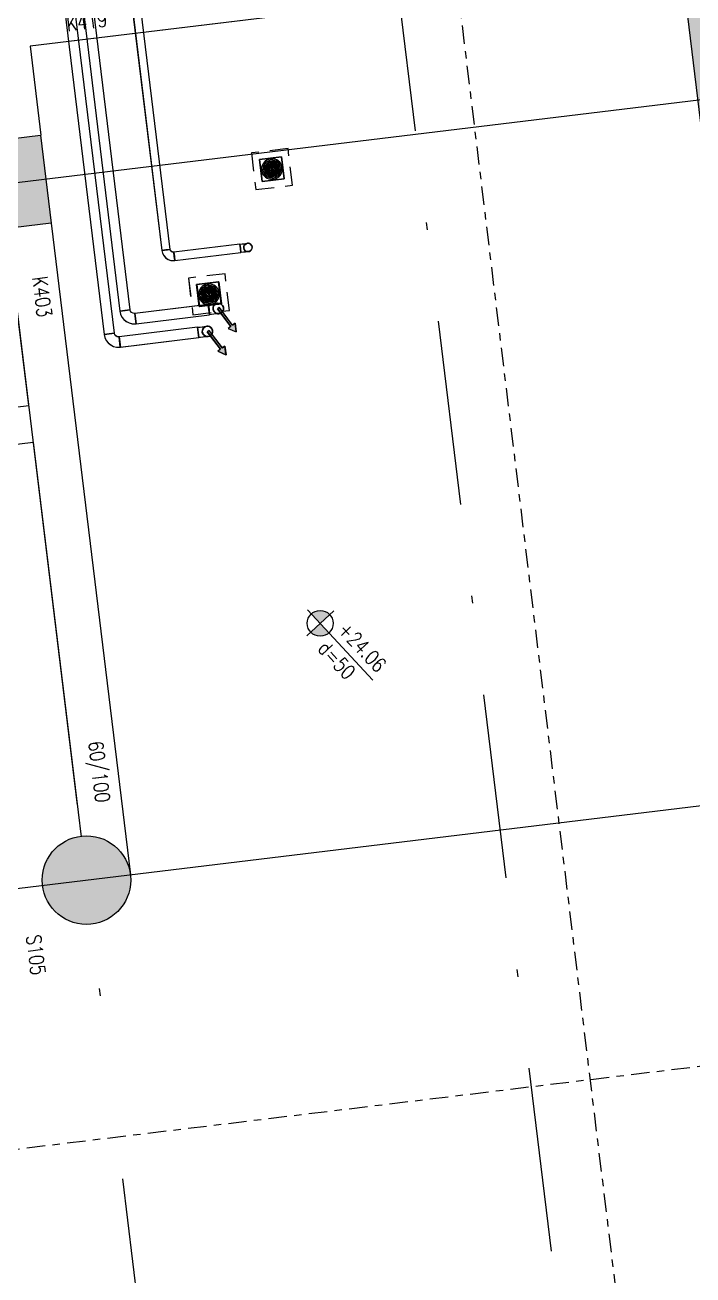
# Model space of a CAD drawing. Header units: inches. Extents: x 400392 to 401495, y 4543971 to 4544133.
# Drawn here: x 400470.23 to 400479.28, y 4544053.25 to 4544070.2 of the extents above; entities that cross this region are included whole.
import ezdxf
from ezdxf.enums import TextEntityAlignment as Align

# ---------------------------------------------------------------- set-up
doc = ezdxf.new("R2010")
doc.units = ezdxf.units.IN
doc.header["$MEASUREMENT"] = 0
for name, pattern in [('AKS', [3, 2.5, -0.25, 0, -0.25]), ('CENTER', [2, 1.25, -0.25, 0.25, -0.25]), ('CIZGI', [0.4, 0.25, -0.15]), ('CONTINU', [0]), ('DASHDOT2', [0.5, 0.25, -0.125, 0, -0.125])]:
    doc.linetypes.add(name, pattern=pattern)
doc.layers.add('A-DETL-GENF', color=92, linetype='Continuous', lineweight=9)
for name, color, linetype in [('aks prota', 2, 'AKS'), ('kiriş boyutu prota', 6, 'Continuous'), ('kiriş prota', 6, 'Continuous'), ('kolon prota', 1, 'Continuous'), ('kolon tarama prota', 252, 'Continuous'), ('perde prota', 1, 'Continuous'), ('PRT-AL-TUNEL_EKSENI', 14, 'DASHDOT2'), ('PRT-MI-a_fit_drainage', 10, 'Continuous'), ('skesit prota', 7, 'Continuous'), ('st-s_level (kot)', 6, 'Continuous'), ('st-s_levelmark (kot işareti)', 4, 'Continuous'), ('tkolon prota', 6, 'Continuous')]:
    doc.layers.add(name, color=color, linetype=linetype)
doc.styles.add('OLCU', font='romanstw.shx')
doc.styles.add('TKIRIS', font='romanstw.shx')
doc.styles.add('tkolon', font='romanstw.shx')

# ---------------------------------------------------------------- blocks, each defined once
blk = doc.blocks.new('+24.06 mekanik')
at = {"layer": 'kolon tarama prota'}
for points in [[(34398, 171756), (34339, 171654), (34317, 171692), (34058, 171543), (34043, 171569), (34302, 171718), (34280, 171756)], [(34690, 171581), (34631, 171479), (34609, 171517), (34350, 171368), (34335, 171394), (34594, 171543), (34572, 171581)]]:
    blk.add_hatch(color=253, dxfattribs=at).paths.add_polyline_path(points, flags=0)
at = {"layer": 'kolon tarama prota', "color": 253}
for p, q in [((32117, 172652), (32117, 172352)), ((32417, 172652), (32117, 172652)), ((32117, 172652), (32417, 172652)), ((32117, 172352), (32117, 172652)), ((32117, 172652), (32117, 172652)), ((32147, 172507), (32127, 172507)), ((32127, 172507), (32147, 172507)), ((32127, 172507), (32127, 172507)), ((32147, 172507), (32147, 172507)), ((32192, 172507), (32172, 172507)), ((32172, 172507), (32192, 172507)), ((32172, 172507), (32172, 172507)), ((32192, 172507), (32192, 172507)), ((32237, 172507), (32217, 172507)), ((32217, 172507), (32237, 172507)), ((32217, 172507), (32217, 172507)), ((32237, 172507), (32237, 172507)), ((32262, 172642), (32262, 172622)), ((32262, 172622), (32262, 172642)), ((32262, 172642), (32262, 172642)), ((32262, 172622), (32262, 172622)), ((32262, 172597), (32262, 172577)), ((32262, 172577), (32262, 172597)), ((32262, 172597), (32262, 172597)), ((32262, 172577), (32262, 172577)), ((32262, 172552), (32262, 172532)), ((32262, 172532), (32262, 172552)), ((32262, 172552), (32262, 172552)), ((32262, 172532), (32262, 172532)), ((32272, 172622), (32272, 172642)), ((32272, 172642), (32272, 172622)), ((32272, 172642), (32272, 172642)), ((32272, 172622), (32272, 172622)), ((32272, 172577), (32272, 172597)), ((32272, 172597), (32272, 172577)), ((32272, 172597), (32272, 172597)), ((32272, 172577), (32272, 172577)), ((32272, 172532), (32272, 172552)), ((32272, 172552), (32272, 172532)), ((32272, 172552), (32272, 172552)), ((32272, 172532), (32272, 172532)), ((32316, 172507), (32296, 172507)), ((32296, 172507), (32316, 172507)), ((32296, 172507), (32296, 172507)), ((32316, 172507), (32316, 172507)), ((32362, 172507), (32342, 172507)), ((32342, 172507), (32362, 172507)), ((32342, 172507), (32342, 172507)), ((32362, 172507), (32362, 172507)), ((32407, 172507), (32387, 172507)), ((32387, 172507), (32407, 172507)), ((32387, 172507), (32387, 172507)), ((32407, 172507), (32407, 172507)), ((32417, 172352), (32417, 172652)), ((32417, 172652), (32417, 172352)), ((32417, 172652), (32417, 172652)), ((32117, 172352), (32417, 172352)), ((32417, 172352), (32117, 172352)), ((32117, 172352), (32117, 172352)), ((32127, 172497), (32147, 172497)), ((32147, 172497), (32127, 172497)), ((32127, 172497), (32127, 172497)), ((32147, 172497), (32147, 172497)), ((32172, 172497), (32192, 172497)), ((32192, 172497), (32172, 172497)), ((32172, 172497), (32172, 172497)), ((32192, 172497), (32192, 172497)), ((32217, 172497), (32237, 172497)), ((32237, 172497), (32217, 172497)), ((32217, 172497), (32217, 172497)), ((32237, 172497), (32237, 172497)), ((32262, 172473), (32262, 172453)), ((32262, 172453), (32262, 172473)), ((32262, 172473), (32262, 172473)), ((32262, 172453), (32262, 172453)), ((32262, 172427), (32262, 172407)), ((32262, 172407), (32262, 172427)), ((32262, 172427), (32262, 172427)), ((32262, 172407), (32262, 172407)), ((32262, 172382), (32262, 172362)), ((32262, 172362), (32262, 172382)), ((32262, 172382), (32262, 172382)), ((32262, 172362), (32262, 172362)), ((32272, 172453), (32272, 172473)), ((32272, 172473), (32272, 172453)), ((32272, 172473), (32272, 172473)), ((32272, 172453), (32272, 172453)), ((32272, 172407), (32272, 172427)), ((32272, 172427), (32272, 172407)), ((32272, 172427), (32272, 172427)), ((32272, 172407), (32272, 172407)), ((32272, 172362), (32272, 172382)), ((32272, 172382), (32272, 172362)), ((32272, 172382), (32272, 172382)), ((32272, 172362), (32272, 172362)), ((32296, 172497), (32316, 172497)), ((32316, 172497), (32296, 172497)), ((32296, 172497), (32296, 172497)), ((32316, 172497), (32316, 172497)), ((32342, 172497), (32362, 172497)), ((32362, 172497), (32342, 172497)), ((32342, 172497), (32342, 172497)), ((32362, 172497), (32362, 172497)), ((32387, 172497), (32407, 172497)), ((32407, 172497), (32387, 172497)), ((32387, 172497), (32387, 172497)), ((32407, 172497), (32407, 172497)), ((32417, 172352), (32417, 172352)), ((33226, 171949), (33226, 171047)), ((33226, 171949), (33283, 171949)), ((33283, 171949), (33226, 171949)), ((33283, 171949), (33340, 171949)), ((33340, 171949), (33283, 171949)), ((33283, 171949), (33283, 171949)), ((33283, 171949), (33283, 171949)), ((33340, 171047), (33340, 171949)), ((34302, 171718), (34043, 171569)), ((34302, 171718), (34043, 171569)), ((34058, 171543), (34317, 171692)), ((34317, 171692), (34058, 171543)), ((34398, 171756), (34280, 171756)), ((34280, 171756), (34302, 171718)), ((34280, 171756), (34398, 171756)), ((34302, 171718), (34280, 171756)), ((34317, 171692), (34339, 171654)), ((34317, 171692), (34339, 171654)), ((34339, 171654), (34398, 171756)), ((34339, 171654), (34398, 171756)), ((33699, 171601), (33699, 171301)), ((33999, 171601), (33699, 171601)), ((33699, 171601), (33999, 171601)), ((33699, 171301), (33699, 171601)), ((33699, 171601), (33699, 171601)), ((33844, 171591), (33844, 171571)), ((33844, 171571), (33844, 171591)), ((33844, 171591), (33844, 171591)), ((33844, 171571), (33844, 171571)), ((33844, 171546), (33844, 171526)), ((33844, 171526), (33844, 171546)), ((33844, 171546), (33844, 171546)), ((33844, 171526), (33844, 171526)), ((33844, 171501), (33844, 171481)), ((33844, 171481), (33844, 171501)), ((33844, 171501), (33844, 171501)), ((33854, 171571), (33854, 171591)), ((33854, 171591), (33854, 171571)), ((33854, 171591), (33854, 171591)), ((33854, 171571), (33854, 171571)), ((33854, 171526), (33854, 171546)), ((33854, 171546), (33854, 171526)), ((33854, 171546), (33854, 171546)), ((33854, 171526), (33854, 171526)), ((33854, 171481), (33854, 171501)), ((33854, 171501), (33854, 171481)), ((33854, 171501), (33854, 171501)), ((33999, 171301), (33999, 171601)), ((33999, 171601), (33999, 171301)), ((33999, 171601), (33999, 171601)), ((34043, 171569), (34058, 171543)), ((34043, 171569), (34058, 171543)), ((34594, 171543), (34335, 171394)), ((34594, 171543), (34335, 171394)), ((34350, 171368), (34609, 171517)), ((34609, 171517), (34350, 171368)), ((34690, 171581), (34572, 171581)), ((34572, 171581), (34594, 171543)), ((34572, 171581), (34690, 171581)), ((34594, 171543), (34572, 171581)), ((34609, 171517), (34631, 171479)), ((34609, 171517), (34631, 171479)), ((34631, 171479), (34690, 171581)), ((34631, 171479), (34690, 171581)), ((33729, 171456), (33709, 171456)), ((33709, 171456), (33729, 171456)), ((33709, 171456), (33709, 171456)), ((33709, 171446), (33729, 171446)), ((33729, 171446), (33709, 171446)), ((33709, 171446), (33709, 171446)), ((33729, 171456), (33729, 171456)), ((33729, 171446), (33729, 171446)), ((33774, 171456), (33754, 171456)), ((33754, 171456), (33774, 171456)), ((33754, 171456), (33754, 171456)), ((33754, 171446), (33774, 171446)), ((33774, 171446), (33754, 171446)), ((33754, 171446), (33754, 171446)), ((33774, 171456), (33774, 171456)), ((33774, 171446), (33774, 171446)), ((33819, 171456), (33799, 171456)), ((33799, 171456), (33819, 171456)), ((33799, 171456), (33799, 171456)), ((33799, 171446), (33819, 171446)), ((33819, 171446), (33799, 171446)), ((33799, 171446), (33799, 171446)), ((33819, 171456), (33819, 171456)), ((33819, 171446), (33819, 171446)), ((33844, 171481), (33844, 171481)), ((33844, 171421), (33844, 171401)), ((33844, 171401), (33844, 171421)), ((33844, 171421), (33844, 171421)), ((33844, 171401), (33844, 171401)), ((33844, 171376), (33844, 171356)), ((33844, 171356), (33844, 171376)), ((33844, 171376), (33844, 171376)), ((33844, 171356), (33844, 171356)), ((33844, 171331), (33844, 171311)), ((33844, 171311), (33844, 171331)), ((33844, 171331), (33844, 171331)), ((33854, 171481), (33854, 171481)), ((33854, 171401), (33854, 171421)), ((33854, 171421), (33854, 171401)), ((33854, 171421), (33854, 171421)), ((33854, 171401), (33854, 171401)), ((33854, 171356), (33854, 171376)), ((33854, 171376), (33854, 171356)), ((33854, 171376), (33854, 171376)), ((33854, 171356), (33854, 171356)), ((33854, 171311), (33854, 171331)), ((33854, 171331), (33854, 171311)), ((33854, 171331), (33854, 171331)), ((33899, 171456), (33879, 171456)), ((33879, 171456), (33899, 171456)), ((33879, 171456), (33879, 171456)), ((33879, 171446), (33899, 171446)), ((33899, 171446), (33879, 171446)), ((33879, 171446), (33879, 171446)), ((33899, 171456), (33899, 171456)), ((33899, 171446), (33899, 171446)), ((33944, 171456), (33924, 171456)), ((33924, 171456), (33944, 171456)), ((33924, 171456), (33924, 171456)), ((33924, 171446), (33944, 171446)), ((33944, 171446), (33924, 171446)), ((33924, 171446), (33924, 171446)), ((33944, 171456), (33944, 171456)), ((33944, 171446), (33944, 171446)), ((33989, 171456), (33969, 171456)), ((33969, 171456), (33989, 171456)), ((33969, 171456), (33969, 171456)), ((33969, 171446), (33989, 171446)), ((33989, 171446), (33969, 171446)), ((33969, 171446), (33969, 171446)), ((33985, 171426), (33985, 170422)), ((34056, 171426), (33985, 171426)), ((33985, 171426), (34056, 171426)), ((33989, 171456), (33989, 171456)), ((33989, 171446), (33989, 171446)), ((34126, 171426), (34056, 171426)), ((34056, 171426), (34126, 171426)), ((34056, 171426), (34056, 171426)), ((34056, 171426), (34056, 171426)), ((34126, 170422), (34126, 171426)), ((34335, 171394), (34350, 171368)), ((34335, 171394), (34350, 171368)), ((33699, 171301), (33999, 171301)), ((33999, 171301), (33699, 171301)), ((33699, 171301), (33699, 171301)), ((33844, 171311), (33844, 171311)), ((33854, 171311), (33854, 171311)), ((33999, 171301), (33999, 171301)), ((34275, 171243), (34275, 170172)), ((34346, 171243), (34275, 171243)), ((34275, 171243), (34346, 171243)), ((34416, 171243), (34346, 171243)), ((34346, 171243), (34416, 171243)), ((34346, 171243), (34346, 171243)), ((34346, 171243), (34346, 171243)), ((34416, 170172), (34416, 171243)), ((33181, 171002), (20633, 171002)), ((33181, 171002), (33181, 170945)), ((33181, 170945), (33181, 171002)), ((33181, 170887), (33181, 171002)), ((33181, 171002), (33181, 170887)), ((33226, 171047), (33283, 171047)), ((33283, 171047), (33226, 171047)), ((33340, 171047), (33226, 171047)), ((33226, 171047), (33340, 171047)), ((33283, 171047), (33340, 171047)), ((33340, 171047), (33283, 171047)), ((20633, 170887), (33181, 170887)), ((33181, 170945), (33181, 170887)), ((33181, 170887), (33181, 170945)), ((33929, 170365), (21310, 170365)), ((33929, 170295), (33929, 170365)), ((33929, 170365), (33929, 170295)), ((33929, 170224), (33929, 170365)), ((33929, 170365), (33929, 170224)), ((34056, 170422), (33985, 170422)), ((33985, 170422), (34056, 170422)), ((34126, 170422), (33985, 170422)), ((33985, 170422), (34126, 170422)), ((34126, 170422), (34056, 170422)), ((34056, 170422), (34126, 170422)), ((21310, 170224), (33929, 170224)), ((33929, 170224), (33929, 170295)), ((33929, 170295), (33929, 170224)), ((34346, 170172), (34275, 170172)), ((34275, 170172), (34346, 170172)), ((34416, 170172), (34275, 170172)), ((34275, 170172), (34416, 170172)), ((34416, 170172), (34346, 170172)), ((34346, 170172), (34416, 170172)), ((34219, 170115), (21560, 170115)), ((21560, 169974), (34219, 169974)), ((34219, 170045), (34219, 170115)), ((34219, 170115), (34219, 170045)), ((34219, 169974), (34219, 170115)), ((34219, 170115), (34219, 169974)), ((34219, 169974), (34219, 170045)), ((34219, 170045), (34219, 169974))]:
    blk.add_line(p, q, dxfattribs=at)
at = {"layer": 'kolon tarama prota', "color": 253, "flags": 128}
for points in [[(33226, 172051), (33230, 172074), (33244, 172093), (33263, 172105), (33283, 172108)], [(33226, 171949), (33226, 171980), (33226, 172007), (33226, 172030), (33226, 172045), (33226, 172051), (33226, 172051)], [(33283, 171994), (33260, 171998), (33241, 172012), (33229, 172032), (33226, 172051)], [(33283, 172108), (33305, 172103), (33324, 172090), (33336, 172070), (33340, 172051)], [(33340, 172051), (33335, 172028), (33322, 172009), (33302, 171997), (33283, 171994)], [(33340, 172051), (33340, 172046), (33340, 172032), (33340, 172011), (33340, 171984), (33340, 171953), (33340, 171949)], [(33985, 171553), (33990, 171578), (34003, 171600), (34024, 171616), (34048, 171623), (34056, 171624)], [(33985, 171426), (33985, 171460), (33985, 171492), (33985, 171519), (33985, 171539), (33985, 171550), (33985, 171553)], [(34056, 171482), (34030, 171487), (34008, 171501), (33993, 171521), (33985, 171546), (33985, 171553)], [(34056, 171624), (34081, 171619), (34103, 171605), (34119, 171585), (34126, 171560), (34126, 171553)], [(34126, 171553), (34122, 171528), (34108, 171506), (34088, 171490), (34063, 171483), (34056, 171482)], [(34126, 171553), (34126, 171548), (34126, 171534), (34126, 171513), (34126, 171484), (34126, 171451), (34126, 171426)], [(34275, 171370), (34280, 171395), (34293, 171417), (34314, 171433), (34338, 171440), (34346, 171440)], [(34275, 171243), (34275, 171277), (34275, 171309), (34275, 171336), (34275, 171356), (34275, 171367), (34275, 171370)], [(34346, 171299), (34320, 171304), (34298, 171317), (34283, 171338), (34275, 171362), (34275, 171370)], [(34346, 171440), (34371, 171436), (34393, 171422), (34409, 171402), (34416, 171377), (34416, 171370)], [(34416, 171370), (34412, 171344), (34398, 171322), (34378, 171307), (34353, 171299), (34346, 171299)], [(34416, 171370), (34416, 171365), (34416, 171351), (34416, 171329), (34416, 171301), (34416, 171268), (34416, 171243)], [(33226, 171047), (33221, 171027), (33208, 171011), (33189, 171003), (33181, 171002)], [(33181, 170887), (33219, 170892), (33255, 170906), (33287, 170928), (33313, 170958), (33330, 170992), (33339, 171030), (33340, 171047)], [(33985, 170422), (33980, 170399), (33967, 170380), (33947, 170368), (33929, 170365)], [(33929, 170224), (33972, 170229), (34013, 170243), (34050, 170265), (34081, 170295), (34105, 170332), (34120, 170372), (34126, 170415), (34126, 170422)], [(34275, 170172), (34270, 170149), (34257, 170130), (34237, 170118), (34219, 170115)], [(34219, 169974), (34262, 169979), (34303, 169993), (34340, 170015), (34371, 170045), (34395, 170082), (34410, 170122), (34416, 170165), (34416, 170172)]]:
    blk.add_lwpolyline(points, dxfattribs=at)
at = {"layer": 'kolon tarama prota', "color": 253}
for centre, radius, start, end in [((32267, 172502), 140, 92.0467, 177.9533), ((32267, 172502), 140, 92.0467, 177.9533), ((32267, 172502), 120, 92.388, 177.612), ((32267, 172502), 120, 92.388, 177.612), ((32267, 172502), 100, 360, 180), ((32267, 172502), 100, 360, 180), ((32267, 172502), 100, 180, 360), ((32267, 172502), 100, 180, 360), ((32267, 172502), 95, 93.017, 176.983), ((32267, 172502), 95, 93.017, 176.983), ((32267, 172502), 90, 360, 180), ((32267, 172502), 90, 360, 180), ((32267, 172502), 90, 180, 360), ((32267, 172502), 90, 180, 360), ((32267, 172502), 75, 93.8226, 176.1774), ((32267, 172502), 75, 93.8226, 176.1774), ((32267, 172502), 59, 0, 180), ((32267, 172502), 59, 180, 0), ((32267, 172502), 50, 95.7392, 174.2608), ((32267, 172502), 50, 95.7392, 174.2608), ((32267, 172502), 50, 360, 180), ((32267, 172502), 50, 360, 180), ((32267, 172502), 50, 180, 360), ((32267, 172502), 50, 180, 360), ((32267, 172502), 30, 99.5941, 170.4059), ((32267, 172502), 30, 99.5941, 170.4059), ((32267, 172473), 29.5, 90, 270), ((32267, 172532), 29.5, 270, 90), ((32267, 172502), 140, 2.0467, 87.9533), ((32267, 172502), 140, 2.0467, 87.9533), ((32267, 172502), 120, 2.388, 87.612), ((32267, 172502), 120, 2.388, 87.612), ((32267, 172502), 95, 3.017, 86.983), ((32267, 172502), 95, 3.017, 86.983), ((32267, 172502), 75, 3.8226, 86.1774), ((32267, 172502), 75, 3.8226, 86.1774), ((32267, 172502), 50, 5.7392, 84.2608), ((32267, 172502), 50, 5.7392, 84.2608), ((32267, 172502), 30, 9.5941, 80.4059), ((32267, 172502), 30, 9.5941, 80.4059), ((32267, 172502), 140, 182.0467, 267.9533), ((32267, 172502), 140, 182.0467, 267.9533), ((32267, 172502), 120, 182.388, 267.612), ((32267, 172502), 120, 182.388, 267.612), ((32267, 172502), 95, 183.017, 266.983), ((32267, 172502), 95, 183.017, 266.983), ((32267, 172502), 75, 183.8226, 266.1774), ((32267, 172502), 75, 183.8226, 266.1774), ((32267, 172502), 50, 185.7392, 264.2608), ((32267, 172502), 50, 185.7392, 264.2608), ((32267, 172502), 30, 189.5941, 260.4059), ((32267, 172502), 30, 189.5941, 260.4059), ((32267, 172502), 120, 272.388, 357.612), ((32267, 172502), 140, 272.0467, 357.9533), ((32267, 172502), 50, 275.7392, 354.2608), ((32267, 172502), 30, 279.5941, 350.4059), ((32267, 172502), 95, 273.017, 356.983), ((32267, 172502), 75, 273.8226, 356.1774), ((32267, 172502), 140, 272.0467, 357.9533), ((32267, 172502), 120, 272.388, 357.612), ((32267, 172502), 30, 279.5941, 350.4059), ((32267, 172502), 50, 275.7392, 354.2608), ((32267, 172502), 75, 273.8226, 356.1774), ((32267, 172502), 95, 273.017, 356.983), ((33283, 172051), 57.1, 0, 180), ((33283, 172051), 57.1, 90, 270), ((33283, 172051), 57.2, 180, 0), ((33283, 172051), 57.2, 270, 90), ((33849, 171451), 140, 92.0467, 177.9533), ((33849, 171451), 140, 92.0467, 177.9533), ((33849, 171451), 120, 92.388, 177.612), ((33849, 171451), 120, 92.388, 177.612), ((33849, 171451), 100, 0, 180), ((33849, 171451), 100, 0, 180), ((33849, 171451), 95, 93.017, 176.983), ((33849, 171451), 95, 93.017, 176.983), ((33849, 171451), 90, 0, 180), ((33849, 171451), 90, 0, 180), ((33849, 171451), 75, 93.8226, 176.1774), ((33849, 171451), 75, 93.8226, 176.1774), ((33849, 171451), 59, 0, 180), ((33849, 171451), 50, 95.7392, 174.2608), ((33849, 171451), 50, 95.7392, 174.2608), ((33849, 171451), 50, 0, 180), ((33849, 171451), 50, 0, 180), ((33849, 171480), 29.5, 270, 90), ((33849, 171451), 140, 2.0467, 87.9533), ((33849, 171451), 140, 2.0467, 87.9533), ((33849, 171451), 120, 2.388, 87.612), ((33849, 171451), 120, 2.388, 87.612), ((33849, 171451), 95, 3.017, 86.983), ((33849, 171451), 95, 3.017, 86.983), ((33849, 171451), 75, 3.8226, 86.1774), ((33849, 171451), 75, 3.8226, 86.1774), ((33849, 171451), 50, 5.7392, 84.2608), ((33849, 171451), 50, 5.7392, 84.2608), ((34056, 171553), 70.7, 0, 180), ((34056, 171553), 70.7, 90, 270), ((34056, 171553), 70.7, 180, 0), ((34056, 171553), 70.6, 270, 90), ((33849, 171451), 140, 182.0467, 267.9533), ((33849, 171451), 140, 182.0467, 267.9533), ((33849, 171451), 120, 182.388, 267.612), ((33849, 171451), 120, 182.388, 267.612), ((33849, 171451), 100, 180, 0), ((33849, 171451), 100, 180, 0), ((33849, 171451), 95, 183.017, 266.983), ((33849, 171451), 95, 183.017, 266.983), ((33849, 171451), 90, 180, 0), ((33849, 171451), 90, 180, 0), ((33849, 171451), 75, 183.8226, 266.1774), ((33849, 171451), 75, 183.8226, 266.1774), ((33849, 171451), 59, 180, 0), ((33849, 171451), 50, 180, 0), ((33849, 171451), 50, 180, 0), ((33849, 171451), 50, 185.7392, 264.2608), ((33849, 171451), 50, 185.7392, 264.2608), ((33849, 171451), 30, 99.5941, 170.4059), ((33849, 171451), 30, 99.5941, 170.4059), ((33849, 171451), 30, 189.5941, 260.4059), ((33849, 171451), 30, 189.5941, 260.4059), ((33849, 171421), 29.5, 90, 270), ((33849, 171451), 30, 9.5941, 80.4059), ((33849, 171451), 30, 9.5941, 80.4059), ((33849, 171451), 120, 272.388, 357.612), ((33849, 171451), 140, 272.0467, 357.9533), ((33849, 171451), 50, 275.7392, 354.2608), ((33849, 171451), 30, 279.5941, 350.4059), ((33849, 171451), 95, 273.017, 356.983), ((33849, 171451), 75, 273.8226, 356.1774), ((33849, 171451), 140, 272.0467, 357.9533), ((33849, 171451), 120, 272.388, 357.612), ((33849, 171451), 30, 279.5941, 350.4059), ((33849, 171451), 50, 275.7392, 354.2608), ((33849, 171451), 75, 273.8226, 356.1774), ((33849, 171451), 95, 273.017, 356.983), ((34346, 171370), 70.7, 0, 180), ((34346, 171370), 70.7, 90, 270), ((34346, 171370), 70.7, 180, 0), ((34346, 171370), 70.6, 270, 90)]:
    blk.add_arc(centre, radius, start, end, dxfattribs=at)
blk = doc.blocks.new('YER SUZGECI_20x20')
at = {"color": 2}
blk.add_lwpolyline([(-20, 0), (0, 0), (0, 20), (-20, 20)], close=True, dxfattribs=at)
for points in [[(0, 20), (-20, 0)], [(-20, 20), (0, 0)]]:
    blk.add_lwpolyline(points, dxfattribs=at)
blk.add_circle((-10, 10), 7, dxfattribs=at)
blk = doc.blocks.new('PLAN_KOT')
at = {"layer": 'st-s_levelmark (kot işareti)'}
h = blk.add_hatch(color=256, dxfattribs=at)
h.paths.add_polyline_path([(0, 17.5, 0.414214), (-17.5, 0), (0, 0)])
h.paths.add_polyline_path([(17.5, 0), (0, 0), (0, -17.5, 0.414214)])
for p, q in [((0, 25), (0, -25)), ((105, 0), (-25, 0))]:
    blk.add_line(p, q, dxfattribs=at)
blk.add_circle((0, 0), 17.5, dxfattribs=at)
at = {"layer": 'st-s_level (kot)', "color": 6, "style": 'OLCU', "width": 0.8}
for tag, p in [('KOT', (22.7, 9.8)), ('DÖŞEME_KALINLIĞI', (22.7, -27.6))]:
    blk.add_attdef(tag, p, '', height=20, dxfattribs=at)
blk = doc.blocks.new('A$C1a5ef8c2')
at = {"layer": 'kolon tarama prota'}
h = blk.add_hatch(color=256, dxfattribs=at)
h.dxf.hatch_style = 1
h.paths.add_polyline_path([(85.539, 125.27), (67.968, 123.136), (67.92, 123.533), (67.126, 123.437), (67.174, 123.04), (61.516, 122.353), (61.468, 122.75), (60.673, 122.653), (60.722, 122.256), (43.151, 120.123), (43.332, 118.633), (84.231, 123.6), (91.788, 61.37), (93.526, 59.501), (93.218, 62.035)])
h = blk.add_hatch(color=256, dxfattribs=at)
h.dxf.hatch_style = 1
h.paths.add_polyline_path([(78.85, 94.086), (78.994, 92.895), (77.803, 92.75), (77.659, 93.942)])
h = blk.add_hatch(color=256, dxfattribs=at)
h.dxf.hatch_style = 1
edge = h.paths.add_edge_path()
edge.add_arc((79.472, 83.988), 0.6, -47.076, 312.924)
at = {"layer": 'aks prota', "ltscale": 10}
for p, q in [((86.606, 25.241), (74.21, 127.316)), ((86.606, 25.241), (74.21, 127.316)), ((86.606, 25.241), (74.21, 127.316)), ((86.606, 25.241), (74.21, 127.316)), ((86.606, 25.241), (74.21, 127.316)), ((86.606, 25.241), (74.21, 127.316)), ((86.606, 25.241), (74.21, 127.316)), ((44.872, 89.356), (91.232, 94.986)), ((44.872, 89.356), (91.232, 94.986)), ((44.872, 89.356), (91.232, 94.986)), ((44.872, 89.356), (91.232, 94.986)), ((44.872, 89.356), (91.232, 94.986)), ((44.872, 89.356), (91.232, 94.986)), ((44.872, 89.356), (91.232, 94.986)), ((46.017, 79.925), (92.377, 85.555)), ((46.017, 79.926), (92.377, 85.555)), ((46.017, 79.926), (92.377, 85.555)), ((46.017, 79.926), (92.377, 85.555)), ((46.017, 79.926), (92.377, 85.555)), ((46.017, 79.926), (92.377, 85.555))]:
    blk.add_line(p, q, dxfattribs=at)
at = {"layer": 'kiriş prota'}
blk.add_line((78.708, 95.293), (78.855, 94.087), dxfattribs=at)
for points in [[(87.538, 96.365), (78.708, 95.293)], [(78.994, 92.895), (80.067, 84.06)], [(71.838, 89.588), (78.691, 90.42), (78.399, 92.823)], [(71.899, 89.092), (78.751, 89.924), (79.4, 84.575)]]:
    blk.add_lwpolyline(points, dxfattribs=at)
at = {"layer": 'kolon prota', "color": 1}
blk.add_lwpolyline([(78.85, 94.086), (78.994, 92.895), (77.803, 92.75), (77.659, 93.942)], close=True, dxfattribs=at)
blk.add_circle((79.472, 83.988), 0.6, dxfattribs=at)
at = {"layer": 'perde prota'}
blk.add_lwpolyline([(60.722, 122.256), (43.151, 120.123), (43.332, 118.633), (84.231, 123.6), (91.788, 61.37), (93.526, 59.501), (85.539, 125.27), (67.968, 123.136), (67.92, 123.533), (67.126, 123.437), (67.174, 123.04), (61.516, 122.353), (61.468, 122.75), (60.673, 122.653)], close=True, dxfattribs=at)
at = {"layer": 'PRT-AL-TUNEL_EKSENI', "ltscale": 10}
blk.add_line((93.152, 18.202), (79.819, 127.997), dxfattribs=at)
at = {"layer": 'PRT-MI-a_fit_drainage', "color": 2, "linetype": 'CIZGI'}
for points in [[(82.204, 93.905), (81.707, 93.845), (81.768, 93.349), (82.264, 93.409)], [(81.351, 92.208), (80.854, 92.147), (80.915, 91.651), (81.411, 91.711)]]:
    blk.add_lwpolyline(points, close=True, dxfattribs=at)
at = {"layer": 'skesit prota', "linetype": 'CENTER', "ltscale": 0.2}
for points in [[(80.385, 129.97), (94.694, 12.138)], [(98.569, 82.771), (33.681, 74.891)]]:
    blk.add_lwpolyline(points, dxfattribs=at)
at = {"layer": 'A-DETL-GENF', "xscale": 0.001000000000024428, "yscale": 0.001000000000024428, "zscale": 0.001000000000024428, "rotation": 276.923993958082}
blk.add_blockref('+24.06 mekanik', (-93.149, 104.863), dxfattribs=at)
at = {"layer": 'PRT-MI-a_fit_drainage', "color": 2, "xscale": 0.01000000000024428, "yscale": 0.01000000000024428, "zscale": 0.01000000000024428, "rotation": 186.9312062755236}
for p in [(81.874, 93.714), (81.021, 92.017)]:
    blk.add_blockref('YER SUZGECI_20x20', p, dxfattribs=at)
at = {"layer": 'st-s_level (kot)', "linetype": 'CONTINU', "ltscale": 0.1, "xscale": 0.01000000000024428, "yscale": 0.01000000000024428, "zscale": 0.01000000000024428, "rotation": 312.9239939580838}
blk.add_blockref('PLAN_KOT', (82.64, 87.469), dxfattribs=at).add_auto_attribs({'KOT': '+24.06', 'DÖŞEME_KALINLIĞI': 'd=50'})
at = {"layer": 'kiriş boyutu prota', "ltscale": 0.05, "style": 'TKIRIS', "width": 0.8}
blk.add_text('60/100', height=0.2, rotation=276.924, dxfattribs=at).set_placement((79.696, 85.042), align=Align.MIDDLE_RIGHT)
at = {"layer": 'kiriş prota', "ltscale": 0.05, "style": 'TKIRIS', "width": 0.8}
for s, rotation, p in [('K419', 6.924, (79.2, 95.594)), ('K403', 276.924, (78.839, 92.17))]:
    blk.add_text(s, height=0.2, rotation=rotation, dxfattribs=at).set_placement(p, align=Align.MIDDLE_LEFT)
at = {"layer": 'st-s_level (kot)', "color": 6, "style": 'OLCU', "width": 0.8}
for tag, p, rotation in [('D=60', (41.417, 99.58), 312.924), ('D=60', (34.914, 96.881), 312.924), ('D=60', (41.724, 89.558), 312.924), ('D=60', (74.072, 82.365), 276.924), ('D=90', (58.452, 80.894), 312.924), ('D=60', (82.07, 73.768), 276.924), ('D=60', (66.17, 72.697), 312.924), ('D=60', (59.529, 70.146), 312.924), ('D=60', (74.283, 63.914), 312.924), ('D=60', (67.523, 61.55), 312.924), ('D=60', (81.905, 55.778), 312.924), ('D=60', (75.518, 52.954), 312.924), ('D=60', (83.512, 44.358), 312.924), ('D=60', (93.868, 42.953), 312.924), ('D=60', (102.234, 34.187), 312.924), ('D=60', (95.218, 31.81), 312.924), ('D=60', (99.288, 27.664), 312.924), ('+22.51', (112.229, 23.935), 312.924), ('+20.81', (108.552, 21.5), 312.924), ('D=80', (97.117, 17.526), 312.924)]:
    blk.add_attdef(tag, p, '', height=0.2, rotation=rotation, dxfattribs=at)
at = {"layer": 'tkolon prota', "style": 'tkolon', "width": 0.8}
blk.add_text('S105', height=0.2, rotation=276.924, dxfattribs=at).set_placement((78.656, 83.233))

msp = doc.modelspace()

# ---------------------------------------------------------------- hatches: boundary and pattern name
at = {"layer": 'kolon tarama prota'}
h = msp.add_hatch(color=256, dxfattribs=at)
h.dxf.hatch_style = 1
h.paths.add_polyline_path([(400477.132, 4544099.89), (400459.561, 4544097.756), (400459.512, 4544098.154), (400458.718, 4544098.057), (400458.766, 4544097.66), (400453.108, 4544096.973), (400453.06, 4544097.37), (400452.266, 4544097.274), (400452.314, 4544096.876), (400434.743, 4544094.743), (400434.924, 4544093.254), (400475.823, 4544098.22), (400483.38, 4544035.99), (400485.118, 4544034.122), (400484.811, 4544036.655)])
h = msp.add_hatch(color=256, dxfattribs=at)
h.dxf.hatch_style = 1
h.paths.add_polyline_path([(400470.442, 4544068.706), (400470.587, 4544067.515), (400469.395, 4544067.371), (400469.251, 4544068.562)])
h = msp.add_hatch(color=256, dxfattribs=at)
h.dxf.hatch_style = 1
edge = h.paths.add_edge_path()
edge.add_arc((400471.064, 4544058.608), 0.6, -47.076, 312.924)

# ---------------------------------------------------------------- linework, layer by layer
at = {"layer": 'aks prota', "ltscale": 10}
for p, q in [((400478.198, 4543999.861), (400465.802, 4544101.936)), ((400478.198, 4543999.861), (400465.802, 4544101.936)), ((400478.198, 4543999.861), (400465.802, 4544101.936)), ((400478.198, 4543999.861), (400465.802, 4544101.936)), ((400478.198, 4543999.861), (400465.802, 4544101.936)), ((400478.198, 4543999.861), (400465.802, 4544101.936)), ((400478.198, 4543999.861), (400465.802, 4544101.936)), ((400436.465, 4544063.976), (400482.824, 4544069.606)), ((400436.465, 4544063.976), (400482.824, 4544069.606)), ((400436.465, 4544063.976), (400482.824, 4544069.606)), ((400436.465, 4544063.976), (400482.824, 4544069.606)), ((400436.465, 4544063.976), (400482.824, 4544069.606)), ((400436.465, 4544063.976), (400482.824, 4544069.606)), ((400436.465, 4544063.976), (400482.824, 4544069.606)), ((400437.61, 4544054.546), (400483.969, 4544060.176)), ((400437.61, 4544054.546), (400483.969, 4544060.176)), ((400437.61, 4544054.546), (400483.969, 4544060.176)), ((400437.61, 4544054.546), (400483.969, 4544060.176)), ((400437.61, 4544054.546), (400483.969, 4544060.176)), ((400437.61, 4544054.545), (400483.969, 4544060.175))]:
    msp.add_line(p, q, dxfattribs=at)
at = {"layer": 'kiriş prota'}
msp.add_line((400470.301, 4544069.913), (400470.447, 4544068.707), dxfattribs=at)
for points in [[(400479.131, 4544070.985), (400470.301, 4544069.913)], [(400470.587, 4544067.515), (400471.66, 4544058.68)], [(400463.431, 4544064.208), (400470.283, 4544065.04), (400469.991, 4544067.443)], [(400463.491, 4544063.712), (400470.343, 4544064.544), (400470.993, 4544059.195)]]:
    msp.add_lwpolyline(points, dxfattribs=at)
at = {"layer": 'kolon prota', "color": 1}
msp.add_lwpolyline([(400470.442, 4544068.706), (400470.587, 4544067.515), (400469.395, 4544067.371), (400469.251, 4544068.562)], close=True, dxfattribs=at)
msp.add_circle((400471.064, 4544058.608), 0.6, dxfattribs=at)
at = {"layer": 'perde prota'}
msp.add_lwpolyline([(400452.314, 4544096.876), (400434.743, 4544094.743), (400434.924, 4544093.254), (400475.823, 4544098.22), (400483.38, 4544035.99), (400485.118, 4544034.122), (400477.132, 4544099.89), (400459.561, 4544097.756), (400459.512, 4544098.154), (400458.718, 4544098.057), (400458.766, 4544097.66), (400453.108, 4544096.973), (400453.06, 4544097.37), (400452.266, 4544097.274)], close=True, dxfattribs=at)
at = {"layer": 'PRT-AL-TUNEL_EKSENI', "ltscale": 10}
msp.add_line((400484.744, 4543992.822), (400471.411, 4544102.617), dxfattribs=at)
at = {"layer": 'PRT-MI-a_fit_drainage', "color": 2, "linetype": 'CIZGI'}
for points in [[(400473.796, 4544068.525), (400473.3, 4544068.465), (400473.36, 4544067.969), (400473.856, 4544068.029)], [(400472.943, 4544066.828), (400472.447, 4544066.767), (400472.507, 4544066.271), (400473.003, 4544066.331)]]:
    msp.add_lwpolyline(points, close=True, dxfattribs=at)
at = {"layer": 'skesit prota', "linetype": 'CENTER', "ltscale": 0.2}
for points in [[(400471.977, 4544104.59), (400486.286, 4543986.758)], [(400490.161, 4544057.391), (400425.273, 4544049.511)]]:
    msp.add_lwpolyline(points, dxfattribs=at)

# ---------------------------------------------------------------- block references
msp.add_blockref('A$C1a5ef8c2', (400391.592, 4543974.62))
at = {"layer": 'A-DETL-GENF', "xscale": 0.001000000000024428, "yscale": 0.001000000000024428, "zscale": 0.001000000000024428, "rotation": 276.923993958082}
msp.add_blockref('+24.06 mekanik', (400298.444, 4544079.483), dxfattribs=at)
at = {"layer": 'PRT-MI-a_fit_drainage', "color": 2, "xscale": 0.01000000000024428, "yscale": 0.01000000000024428, "zscale": 0.01000000000024428, "rotation": 186.9312062755236}
for p in [(400473.467, 4544068.334), (400472.614, 4544066.637)]:
    msp.add_blockref('YER SUZGECI_20x20', p, dxfattribs=at)
at = {"layer": 'st-s_level (kot)', "linetype": 'CONTINU', "ltscale": 0.1, "xscale": 0.01000000000024428, "yscale": 0.01000000000024428, "zscale": 0.01000000000024428, "rotation": 312.9239939580838}
msp.add_blockref('PLAN_KOT', (400474.232, 4544062.089), dxfattribs=at).add_auto_attribs({'KOT': '+24.06', 'DÖŞEME_KALINLIĞI': 'd=50'})

# ---------------------------------------------------------------- texts
at = {"layer": 'kiriş boyutu prota', "ltscale": 0.05, "style": 'TKIRIS', "width": 0.8}
msp.add_text('60/100', height=0.2, rotation=276.924, dxfattribs=at).set_placement((400471.289, 4544059.662), align=Align.MIDDLE_RIGHT)
at = {"layer": 'kiriş prota', "ltscale": 0.05, "style": 'TKIRIS', "width": 0.8}
for s, rotation, p in [('K419', 6.924, (400470.792, 4544070.214)), ('K403', 276.924, (400470.432, 4544066.79))]:
    msp.add_text(s, height=0.2, rotation=rotation, dxfattribs=at).set_placement(p, align=Align.MIDDLE_LEFT)
at = {"layer": 'tkolon prota', "style": 'tkolon', "width": 0.8}
msp.add_text('S105', height=0.2, rotation=276.924, dxfattribs=at).set_placement((400470.248, 4544057.853))

doc.saveas('drawing.dxf')
